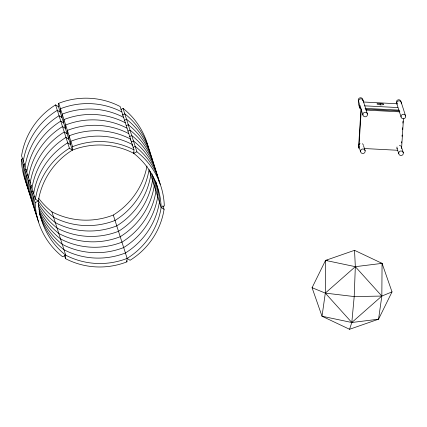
<?xml version="1.0" encoding="UTF-8"?>
<svg xmlns="http://www.w3.org/2000/svg" width="427" height="427" viewBox="0 0 427 427"><rect width="100%" height="100%" fill="white"/><g stroke="black" fill="none" stroke-linecap="round" stroke-linejoin="round"><path stroke-width="0.64" d="M380.772 263.096L382.069 263.368L381.834 296.066L378.552 319.199L349.558 329.281L322.022 316.236L312.073 287.713L325.539 260.406L354.533 250.323L382.069 263.368L392.018 291.897L378.552 319.199L351.811 322.502L322.022 316.236L325.31 293.109L325.539 260.406L327.498 260.166M35.19 202.617L38.329 201.048A73.807 72.643 -17.7 0 1 72.35 150.128L58.51 106.766L58.729 103.307A73.807 72.643 -17.7 0 1 120.147 106.526L133.982 149.882L133.763 153.341A73.807 72.643 -17.7 0 1 161.16 207.479L164.085 209.363A73.807 72.643 -17.7 0 1 130.064 260.289L127.139 258.399A73.807 72.643 -17.7 0 1 65.726 255.186L62.582 256.755A73.807 72.643 -17.7 0 1 35.19 202.617L21.35 159.26L22.919 158.476M146.989 166.05A73.807 72.643 -17.7 0 1 113.304 215.043L127.139 258.399L126.926 261.858A73.807 72.643 -17.7 0 1 65.507 258.645L65.726 255.186L51.886 211.824A73.807 72.643 -17.7 0 1 38.686 198.288M120.974 109.456L123.067 108.41L136.907 151.772L133.763 153.341A73.807 72.643 -17.7 0 0 72.35 150.128L72.569 146.669L58.729 103.307M130.448 140.195L130.523 139.042A73.807 72.643 -17.7 0 0 69.105 135.829L68.891 139.287L65.966 137.398A73.807 72.643 -17.7 0 0 31.945 188.323M132.178 145.618L132.253 144.465A73.807 72.643 -17.7 0 0 70.839 141.246L70.62 144.705L67.696 142.821A73.807 72.643 -17.7 0 0 33.674 193.741M361.082 108.148L359.753 108.079L359.908 105.581M360.986 108.96L358.568 147.368L358.845 148.244L361.269 109.835M380.169 104.909L380.249 103.66L380.548 103.649A2.236 0.368 3.6 0 1 383.692 104.113A5.199 0.859 3.6 0 1 380.633 104.866A5.151 0.849 3.6 0 1 376.982 103.756A2.236 0.368 3.6 0 1 379.961 103.622L380.249 103.66M401.604 142.976L401.684 141.652M402.02 136.357L402.106 135.033M402.437 129.733L402.565 127.748M402.853 123.109L402.981 121.124M401.588 148.489L403.467 118.69M325.358 261.692L325.539 260.406L355.333 266.672L382.069 263.368M349.558 329.281L351.811 322.502L354.202 296.568L355.333 266.672L354.533 250.323M24.649 163.893L23.079 164.678A73.807 72.643 -17.7 0 0 28.321 189.423M122.181 115.141L124.796 113.833A73.807 72.643 -17.7 0 1 150.01 152.503M26.378 169.311L24.809 170.101A73.807 72.643 -17.7 0 0 30.05 194.84M124.433 120.297L126.525 119.25A73.807 72.643 -17.7 0 1 152.049 159.191M28.107 174.734L26.538 175.518A73.807 72.643 -17.7 0 0 31.779 200.263M126.162 125.719L128.255 124.673A73.807 72.643 -17.7 0 1 154.067 165.879M29.842 180.151L28.267 180.936A73.807 72.643 -17.7 0 0 33.509 205.681M127.892 131.137L129.984 130.091A73.807 72.643 -17.7 0 1 155.796 171.302M31.571 185.574L29.997 186.359A73.807 72.643 -17.7 0 0 35.238 211.103M129.621 136.56L131.719 135.508A73.807 72.643 -17.7 0 1 157.526 176.719M33.301 190.992L31.726 191.776A73.807 72.643 -17.7 0 0 37.218 217.124M131.351 141.977L133.448 140.931A73.807 72.643 -17.7 0 1 159.255 182.142M35.03 196.415L33.461 197.199A73.807 72.643 -17.7 0 0 38.697 221.944M133.08 147.395L135.178 146.349A73.807 72.643 -17.7 0 1 160.221 184.395M127.139 258.399A73.807 72.643 -17.7 0 0 161.16 207.479L164.304 205.91A73.807 72.643 -17.7 0 0 136.907 151.772M392.018 291.897L381.834 296.066L351.811 322.502L325.31 293.109L312.073 287.713M363.35 102L397.313 103.777M364.573 105.827L397.868 107.567M365.08 108.357L399.042 110.134M365.651 109.205L399.613 110.983M365.928 110.081L399.891 111.858M364.172 148.521L397.468 150.267M65.726 255.186A73.807 72.643 -17.7 0 1 38.329 201.048L35.404 199.158L21.569 155.802A73.807 72.643 -17.7 0 1 55.59 104.877L58.51 106.766M55.59 104.877L69.425 148.238L72.35 150.128M401.321 102.624L405.607 116.053A2.316 2.279 -17.7 0 1 402.608 118.695A2.316 2.279 -17.7 0 1 401.812 114.831A2.316 2.279 -17.7 0 1 405.607 116.053M396.79 103.569L401.076 116.998M403.296 152.77A2.316 2.279 -17.7 0 0 399.496 151.548A2.316 2.279 -17.7 0 0 400.291 155.417A2.316 2.279 -17.7 0 0 403.296 152.77L401.503 147.171A2.316 2.279 -17.7 0 0 400.515 145.73M396.971 148.116L398.765 153.72M363.158 100.623L367.45 114.057A2.316 2.279 -17.7 0 1 364.444 116.699A2.316 2.279 -17.7 0 1 363.649 112.835A2.316 2.279 -17.7 0 1 367.45 114.057M362.918 115.002L358.685 101.754L358.531 104.252L359.753 108.079M363.542 145.794L365.133 150.774A2.316 2.279 -17.7 0 1 362.133 153.416A2.316 2.279 -17.7 0 1 361.338 149.551A2.316 2.279 -17.7 0 1 365.133 150.774M358.813 146.119L360.601 151.718M162.933 205.75L164.085 209.363M161.16 207.479L149.055 169.54A73.807 72.643 -17.7 0 1 115.034 220.46A73.807 72.643 -17.7 0 1 53.615 217.247A73.807 72.643 -17.7 0 1 38.158 200.509M133.379 152.135L133.763 153.341M126.541 260.651L126.926 261.858M64.546 255.634L65.507 258.645M23.298 161.219A73.807 72.643 -17.7 0 1 57.319 110.299L60.239 112.184L60.458 108.73A73.807 72.643 -17.7 0 1 121.876 111.943M27.616 186.396A73.807 72.643 -17.7 0 1 26.837 184.603M26.591 184A73.807 72.643 -17.7 0 1 21.35 159.26M113.304 215.043A73.807 72.643 -17.7 0 1 51.886 211.824M26.757 172.06A73.807 72.643 -17.7 0 1 60.778 121.14L63.698 123.024L63.917 119.571A73.807 72.643 -17.7 0 1 125.335 122.784M25.028 166.642A73.807 72.643 -17.7 0 1 59.049 115.717L61.968 117.606L62.187 114.148A73.807 72.643 -17.7 0 1 123.606 117.361M153.378 176.714A73.807 72.643 -17.7 0 1 154.243 185.798A73.807 72.643 -17.7 0 1 120.222 236.718A73.807 72.643 -17.7 0 1 58.809 233.505A73.807 72.643 -17.7 0 1 39.081 209.449M152.012 173.874A73.807 72.643 -17.7 0 1 152.514 180.375A73.807 72.643 -17.7 0 1 118.492 231.301A73.807 72.643 -17.7 0 1 57.079 228.087A73.807 72.643 -17.7 0 1 38.259 205.761M38.147 203.172A73.807 72.643 -17.7 0 0 55.345 222.664A73.807 72.643 -17.7 0 0 116.763 225.883A73.807 72.643 -17.7 0 0 150.784 174.958A73.807 72.643 -17.7 0 0 150.608 171.702M28.486 177.483A73.807 72.643 -17.7 0 1 62.507 126.557L65.427 128.447L65.646 124.988A73.807 72.643 -17.7 0 1 127.065 128.201M123.067 108.41A73.807 72.643 -17.7 0 1 148.281 147.085M39.476 213.607A73.807 72.643 -17.7 0 0 63.997 249.763A73.807 72.643 -17.7 0 0 125.41 252.981A73.807 72.643 -17.7 0 0 159.431 202.056A73.807 72.643 -17.7 0 0 155.775 181.592M39.396 213.132A73.807 72.643 -17.7 0 0 62.267 244.345A73.807 72.643 -17.7 0 0 123.681 247.559A73.807 72.643 -17.7 0 0 157.702 196.639A73.807 72.643 -17.7 0 0 155.519 181.171M35.404 199.158A73.807 72.643 -17.7 0 1 69.425 148.238M72.569 146.669A73.807 72.643 -17.7 0 1 133.982 149.882M39.14 211.333A73.807 72.643 -17.7 0 0 60.538 238.928A73.807 72.643 -17.7 0 0 121.951 242.141A73.807 72.643 -17.7 0 0 155.972 191.216A73.807 72.643 -17.7 0 0 154.521 178.929M128.794 133.624A73.807 72.643 -17.7 0 0 67.375 130.406L67.162 133.864L64.237 131.98A73.807 72.643 -17.7 0 0 30.216 182.9M358.824 102.133A2.316 2.279 -17.7 0 1 360.436 98.867A2.316 2.279 -17.7 0 1 363.201 101.22M397.169 148.676A2.316 2.279 -17.7 0 1 397.046 146.936M399.384 145.361A2.316 2.279 -17.7 0 1 399.976 145.474M396.987 104.129A2.316 2.279 -17.7 0 1 398.898 100.82A2.316 2.279 -17.7 0 1 401.247 103.804M358.819 101.551A2.316 2.279 -17.7 0 1 360.094 97.788A2.316 2.279 -17.7 0 1 362.742 100.729M396.982 103.547A2.316 2.279 -17.7 0 1 397.964 99.87A2.316 2.279 -17.7 0 1 401.022 102.144M359.011 146.68A2.316 2.279 -17.7 0 1 360.052 143.611M362.358 143.734A2.316 2.279 -17.7 0 1 363.345 145.169M355.333 266.672L325.31 293.109L354.202 296.568L381.834 296.066L355.333 266.672"/></g></svg>
